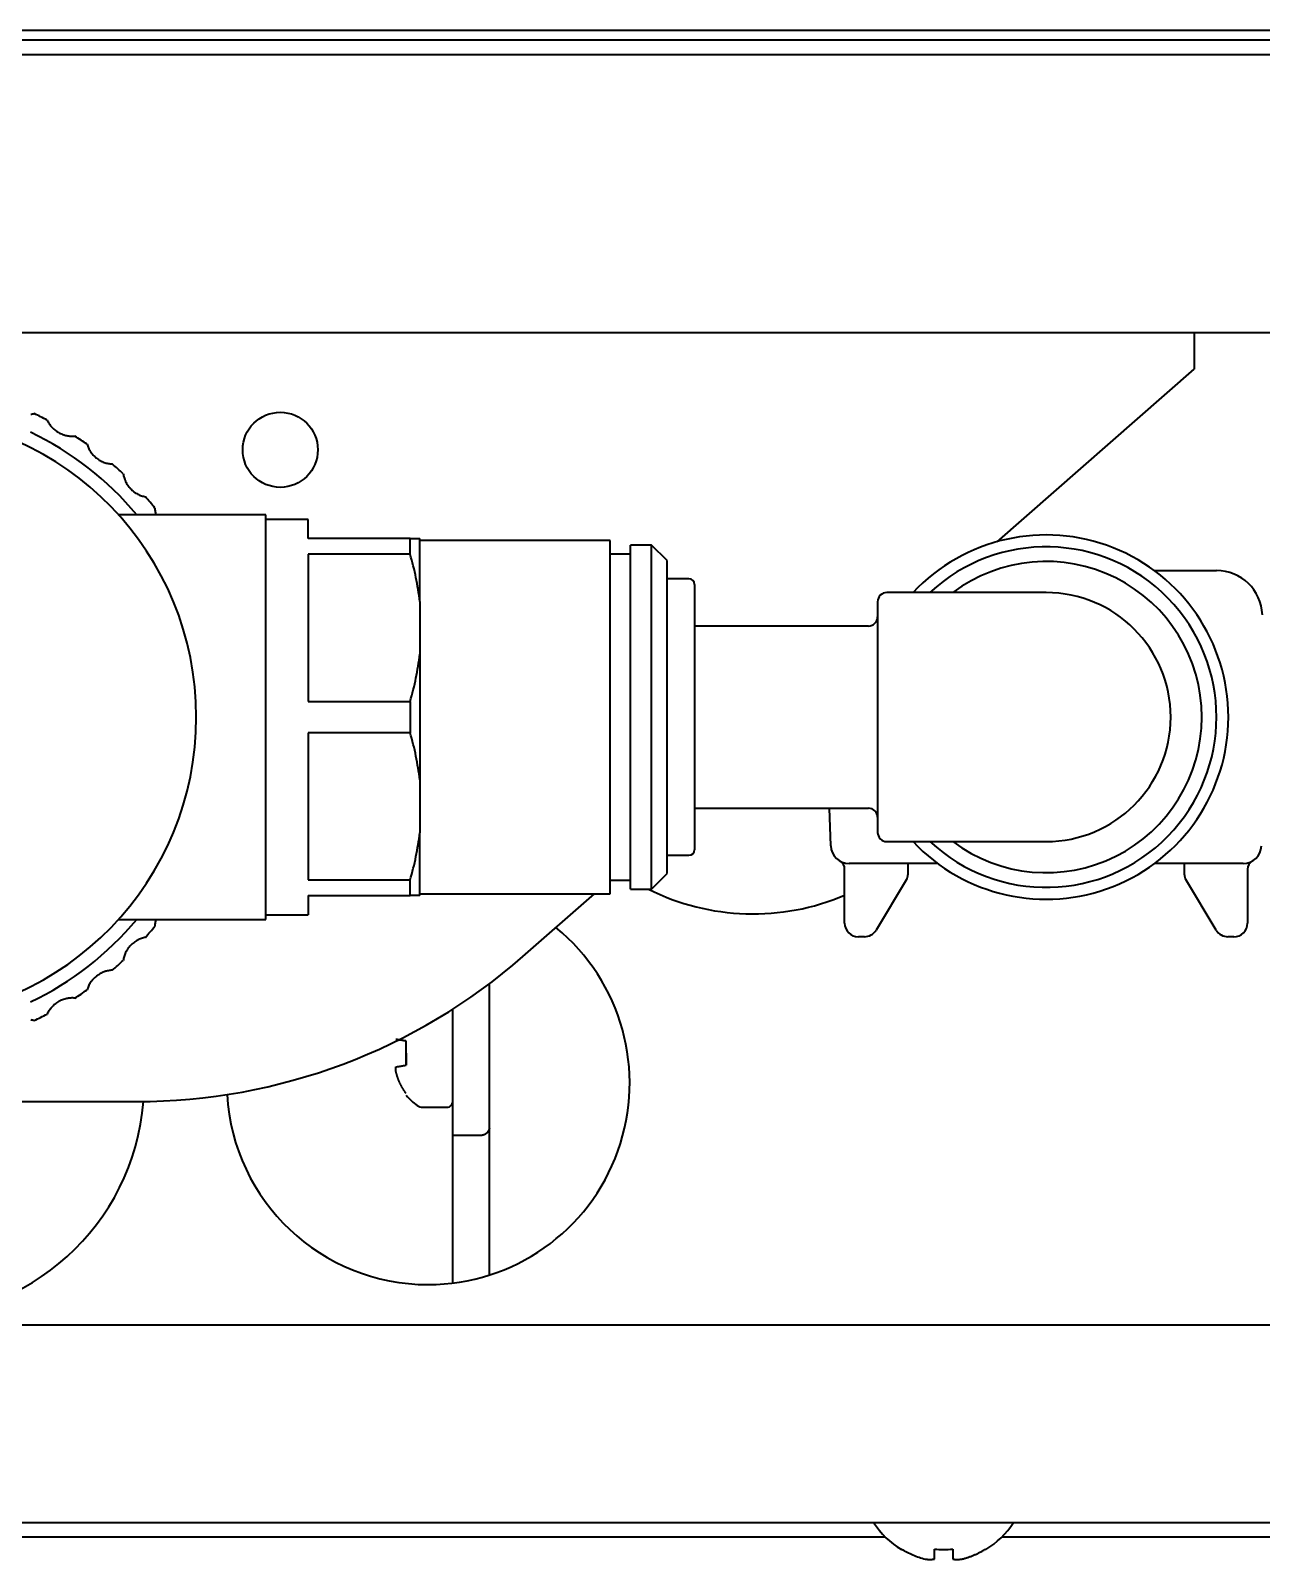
# Model space of a CAD drawing. Extents: x 6569 to 10251, y -294 to 3100.
# Drawn here: x 8667.1 to 8734.3, y 2167.1 to 2250.6 of the extents above; entities that cross this region are included whole.
import ezdxf

# ---------------------------------------------------------------- set-up
doc = ezdxf.new("R2010")
doc.units = 0
doc.header["$LTSCALE"] = 5
doc.layers.add('1', color=7, linetype='CONTINUOUS', true_color=0xffffff)

msp = doc.modelspace()

# ---------------------------------------------------------------- linework, layer by layer
at = {"layer": '1', "color": 7, "linetype": 'Continuous', "lineweight": 35}
for p, q in [((9068.564, 2250.626), (8537.564, 2250.626)), ((8558.864, 2250.126), (8821.064, 2250.126)), ((8558.864, 2249.326), (8821.064, 2249.326)), ((8557.864, 2234.126), (8823.064, 2234.126)), ((8730.644, 2234.126), (8730.644, 2232.126)), ((8719.884, 2222.708), (8730.644, 2232.126)), ((8679.964, 2224.176), (8671.918, 2224.176)), ((8679.964, 2202.076), (8679.964, 2224.176)), ((8682.264, 2223.926), (8679.964, 2223.926)), ((8682.264, 2222.876), (8682.264, 2223.926)), ((8687.84, 2222.876), (8682.264, 2222.876)), ((8687.84, 2222.024), (8687.84, 2222.876)), ((8688.364, 2219.443), (8688.364, 2222.876)), ((8698.764, 2222.776), (8688.364, 2222.776)), ((8698.764, 2213.126), (8698.764, 2222.776)), ((8699.864, 2213.126), (8699.864, 2222.526)), ((8701.014, 2222.526), (8699.864, 2222.526)), ((8701.014, 2213.126), (8701.014, 2222.526)), ((8701.864, 2221.676), (8701.014, 2222.526)), ((8682.264, 2222.024), (8682.264, 2213.978)), ((8687.84, 2222.024), (8682.264, 2222.024)), ((8699.864, 2222.026), (8698.764, 2222.026)), ((8701.864, 2213.126), (8701.864, 2221.676)), ((8703.064, 2220.676), (8701.864, 2220.676)), ((8728.481, 2221.126), (8731.871, 2221.126)), ((8703.364, 2220.376), (8703.364, 2205.876)), ((8722.564, 2219.926), (8713.864, 2219.926)), ((8688.364, 2219.443), (8688.364, 2216.559)), ((8713.364, 2219.426), (8713.364, 2206.826)), ((8712.864, 2218.101), (8703.364, 2218.101)), ((8688.364, 2216.559), (8688.364, 2209.693)), ((8682.264, 2213.978), (8687.84, 2213.978)), ((8687.84, 2213.978), (8687.84, 2212.274)), ((8698.764, 2203.476), (8698.764, 2213.126)), ((8699.864, 2203.726), (8699.864, 2213.126)), ((8701.014, 2203.726), (8701.014, 2213.126)), ((8701.864, 2204.576), (8701.864, 2213.126)), ((8732.566, 2213.126), (8732.514, 2213.126)), ((8682.264, 2212.274), (8682.264, 2204.228)), ((8687.84, 2212.274), (8682.264, 2212.274)), ((8688.364, 2209.693), (8688.364, 2206.809)), ((8703.364, 2208.151), (8712.864, 2208.151)), ((8710.81, 2206.091), (8710.738, 2208.151)), ((8688.364, 2203.376), (8688.364, 2206.809)), ((8701.864, 2205.576), (8703.064, 2205.576)), ((8713.864, 2206.326), (8722.567, 2206.326)), ((8711.564, 2201.876), (8711.564, 2204.824)), ((8712.809, 2205.126), (8711.809, 2205.126)), ((8716.648, 2205.126), (8712.809, 2205.126)), ((8715.014, 2205.126), (8715.014, 2204.979)), ((8715.014, 2204.979), (8715.014, 2204.515)), ((8732.32, 2205.126), (8728.48, 2205.126)), ((8730.114, 2204.979), (8730.114, 2205.126)), ((8730.114, 2204.515), (8730.114, 2204.979)), ((8733.319, 2205.126), (8732.32, 2205.126)), ((8733.564, 2204.824), (8733.564, 2201.876)), ((8682.264, 2204.228), (8687.84, 2204.228)), ((8687.84, 2203.376), (8687.84, 2204.228)), ((8698.764, 2204.226), (8699.864, 2204.226)), ((8698.765, 2204.223), (8698.769, 2204.226)), ((8701.014, 2203.726), (8701.864, 2204.576)), ((8714.943, 2204.257), (8713.283, 2201.49)), ((8731.846, 2201.49), (8730.186, 2204.257)), ((8682.264, 2203.376), (8682.264, 2202.326)), ((8682.264, 2203.376), (8687.84, 2203.376)), ((8688.364, 2203.476), (8698.764, 2203.476)), ((8693.994, 2200.047), (8697.912, 2203.476)), ((8699.864, 2203.726), (8701.014, 2203.726)), ((8679.964, 2202.326), (8682.264, 2202.326)), ((8671.918, 2202.076), (8679.964, 2202.076)), ((8712.64, 2201.126), (8712.314, 2201.126)), ((8732.814, 2201.126), (8732.489, 2201.126)), ((8692.164, 2190.831), (8692.164, 2198.561)), ((8690.164, 2190.861), (8690.164, 2197.171)), ((8687.064, 2193.771), (8687.064, 2194.021)), ((8653.996, 2192.126), (8672.918, 2192.126)), ((8688.513, 2191.821), (8689.864, 2191.821)), ((8690.164, 2190.271), (8690.164, 2190.861)), ((8692.164, 2190.436), (8692.164, 2190.831)), ((8691.664, 2190.271), (8690.164, 2190.271)), ((8690.164, 2182.265), (8690.164, 2190.271)), ((8692.164, 2190.088), (8692.164, 2190.436)), ((8692.164, 2182.645), (8692.164, 2190.088)), ((8607.764, 2179.926), (8779.062, 2179.926)), ((8606.764, 2169.126), (9048.164, 2169.126)), ((8713.801, 2168.326), (8606.764, 2168.326)), ((8952.282, 2168.326), (8720.137, 2168.326)), ((8714.664, 2167.648), (8714.664, 2167.681)), ((8719.264, 2167.681), (8719.264, 2167.648))]:
    msp.add_line(p, q, dxfattribs=at)
msp.add_circle((8680.746, 2227.726), 2.05, dxfattribs=at)
for centre, radius, start, end in [((8659.664, 2213.126), 16.5, 183.4746, 176.5254), ((8659.664, 2213.126), 18.25, 62.73725, 65.26274), ((8659.664, 2213.126), 17.25, 39.83061, 64.41186), ((8659.664, 2213.126), 18.25, 54.73726, 57.26274), ((8659.664, 2213.126), 18.25, 46.73725, 49.26275), ((8659.664, 2213.126), 18.25, 38.73726, 41.26275), ((8722.564, 2213.126), 9.95, 0, 136.88998), ((8722.564, 2213.126), 9.3, 226.99123, 133.00875), ((8722.564, 2213.126), 8.5, 0, 126.87186), ((8703.064, 2220.376), 0.3, 0, 90), ((8731.871, 2218.626), 2.5, 2, 90), ((8713.864, 2219.426), 0.5, 90, 180), ((8722.564, 2213.126), 6.8, 270.00003, 90), ((8712.864, 2218.601), 0.5, 270, 0), ((8722.564, 2213.126), 9.95, 223.11002, 0), ((8722.564, 2213.126), 8.5, 233.12814, 0), ((8712.864, 2207.651), 0.5, 0, 90), ((8713.864, 2206.826), 0.5, 180, 270), ((8703.064, 2205.876), 0.3, 270, 0), ((8711.809, 2206.126), 1, 182, 270), ((8733.319, 2206.126), 1, 270, 358), ((8711.064, 2204.824), 0.5, 0, 60.21787), ((8734.064, 2204.824), 0.5, 119.78213, 180), ((8714.514, 2204.515), 0.5, 329.03624, 0), ((8730.614, 2204.515), 0.5, 180, 210.96376), ((8706.564, 2215.126), 12.75, 243.39373, 293.08499), ((8659.664, 2213.126), 17.25, 295.58813, 320.16938), ((8659.664, 2213.126), 18.25, 318.73725, 321.26274), ((8688.825, 2193.126), 11, 270, 50.63623), ((8712.314, 2201.876), 0.75, 180, 270), ((8712.64, 2201.876), 0.75, 270, 329.03624), ((8732.489, 2201.876), 0.75, 210.96376, 270), ((8732.814, 2201.876), 0.75, 270, 0), ((8659.664, 2213.126), 18.25, 310.73725, 313.26275), ((8672.918, 2224.126), 32, 270, 311.1948), ((8659.664, 2213.126), 18.25, 302.73726, 305.26274), ((8659.664, 2213.126), 18.25, 294.73726, 297.26275), ((8660.564, 2193.126), 12.75, 181.78872, 355.50562), ((8688.825, 2193.126), 11, 183.22315, 270), ((8689.941, 2194.373), 3, 219.46274, 235.18434), ((8688.513, 2192.321), 0.5, 235.1836, 252.59224), ((8688.513, 2192.321), 0.5, 252.59224, 270), ((8689.864, 2192.121), 0.3, 270, 315), ((8689.864, 2192.121), 0.3, 315, 0), ((8717.163, 2171.746), 4.8, 213.08197, 238.62729), ((8716.765, 2171.746), 4.8, 301.37271, 326.91803)]:
    msp.add_arc(centre, radius, start, end, dxfattribs=at)
for points in [[(8667.119, 2229.669), (8667.181, 2229.676), (8667.242, 2229.687), (8667.301, 2229.701)], [(8667.301, 2196.551), (8667.243, 2196.565), (8667.182, 2196.576), (8667.12, 2196.583)], [(8687.624, 2194.771), (8687.624, 2194.993), (8687.624, 2195.216), (8687.623, 2195.429)], [(8687.623, 2194.112), (8687.624, 2194.325), (8687.624, 2194.548), (8687.624, 2194.771)], [(8687.624, 2194.771), (8687.624, 2194.548), (8687.624, 2194.325), (8687.623, 2194.112)], [(8692.164, 2190.695), (8692.164, 2190.657), (8692.152, 2190.581), (8692.1, 2190.478), (8692.048, 2190.421), (8692.018, 2190.395)], [(8716.464, 2167.13), (8716.464, 2167.144), (8716.464, 2167.174), (8716.464, 2167.225), (8716.464, 2167.281), (8716.464, 2167.342), (8716.464, 2167.408), (8716.464, 2167.483), (8716.464, 2167.57), (8716.464, 2167.642), (8716.464, 2167.681)], [(8716.464, 2167.681), (8716.631, 2167.659), (8716.964, 2167.637), (8717.298, 2167.659), (8717.464, 2167.681)], [(8717.964, 2167.13), (8718.019, 2167.144), (8718.127, 2167.174), (8718.288, 2167.225), (8718.447, 2167.281), (8718.603, 2167.342), (8718.754, 2167.408), (8718.911, 2167.483), (8719.077, 2167.57), (8719.2, 2167.642), (8719.264, 2167.681)], [(8715.964, 2167.13), (8715.988, 2167.127), (8716.036, 2167.122), (8716.107, 2167.117), (8716.178, 2167.114), (8716.25, 2167.114), (8716.321, 2167.117), (8716.393, 2167.122), (8716.44, 2167.127), (8716.464, 2167.13)], [(8717.464, 2167.13), (8717.49, 2167.127), (8717.542, 2167.121), (8717.615, 2167.116), (8717.687, 2167.114), (8717.757, 2167.114), (8717.826, 2167.117), (8717.895, 2167.122), (8717.941, 2167.127), (8717.964, 2167.13)]]:
    msp.add_open_spline(points, degree=3, dxfattribs=at)
for points, degree, knots in [([(8668.024, 2229.349), (8668.053, 2229.285), (8668.088, 2229.221), (8668.147, 2229.128), (8668.169, 2229.098), (8668.203, 2229.052), (8668.215, 2229.037), (8668.24, 2229.007), (8668.252, 2228.992), (8668.317, 2228.919), (8668.374, 2228.864), (8668.467, 2228.787), (8668.499, 2228.762), (8668.55, 2228.727), (8668.568, 2228.715), (8668.603, 2228.693), (8668.62, 2228.682), (8668.709, 2228.631), (8668.783, 2228.596), (8668.879, 2228.56), (8668.898, 2228.553), (8668.937, 2228.54), (8668.994, 2228.522), (8669.052, 2228.508), (8669.128, 2228.493), (8669.167, 2228.486), (8669.243, 2228.477), (8669.28, 2228.474), (8669.391, 2228.468), (8669.463, 2228.47), (8669.534, 2228.477)], 3, [0, 0, 0, 0, 0.125, 0.125, 0.1875, 0.1875, 0.21875, 0.21875, 0.25, 0.25, 0.375, 0.375, 0.4375, 0.4375, 0.46875, 0.46875, 0.5, 0.5, 0.625, 0.625, 0.65625, 0.65625, 0.6875, 0.75, 0.75, 0.8125, 0.8125, 0.875, 0.875, 1, 1, 1, 1]), ([(8670.201, 2228.027), (8670.221, 2227.96), (8670.246, 2227.892), (8670.292, 2227.792), (8670.309, 2227.759), (8670.337, 2227.709), (8670.346, 2227.692), (8670.366, 2227.659), (8670.377, 2227.642), (8670.431, 2227.561), (8670.479, 2227.498), (8670.561, 2227.409), (8670.59, 2227.38), (8670.635, 2227.338), (8670.651, 2227.324), (8670.682, 2227.297), (8670.698, 2227.284), (8670.779, 2227.221), (8670.847, 2227.176), (8670.937, 2227.127), (8670.955, 2227.118), (8670.992, 2227.1), (8671.046, 2227.074), (8671.101, 2227.052), (8671.175, 2227.026), (8671.212, 2227.015), (8671.286, 2226.995), (8671.323, 2226.986), (8671.432, 2226.965), (8671.504, 2226.957), (8671.574, 2226.954)], 3, [0, 0, 0, 0, 0.125, 0.125, 0.1875, 0.1875, 0.21875, 0.21875, 0.25, 0.25, 0.375, 0.375, 0.4375, 0.4375, 0.46875, 0.46875, 0.5, 0.5, 0.625, 0.625, 0.65625, 0.65625, 0.6875, 0.75, 0.75, 0.8125, 0.8125, 0.875, 0.875, 1, 1, 1, 1]), ([(8672.172, 2226.416), (8672.182, 2226.346), (8672.198, 2226.276), (8672.23, 2226.17), (8672.242, 2226.135), (8672.262, 2226.081), (8672.269, 2226.064), (8672.285, 2226.028), (8672.293, 2226.01), (8672.335, 2225.922), (8672.374, 2225.853), (8672.443, 2225.754), (8672.467, 2225.721), (8672.506, 2225.673), (8672.52, 2225.657), (8672.547, 2225.626), (8672.561, 2225.611), (8672.633, 2225.537), (8672.694, 2225.483), (8672.776, 2225.422), (8672.793, 2225.41), (8672.826, 2225.387), (8672.877, 2225.354), (8672.928, 2225.325), (8672.997, 2225.289), (8673.032, 2225.272), (8673.103, 2225.242), (8673.138, 2225.229), (8673.243, 2225.193), (8673.313, 2225.175), (8673.383, 2225.162)], 3, [0, 0, 0, 0, 0.125, 0.125, 0.1875, 0.1875, 0.21875, 0.21875, 0.25, 0.25, 0.375, 0.375, 0.4375, 0.4375, 0.46875, 0.46875, 0.5, 0.5, 0.625, 0.625, 0.65625, 0.65625, 0.6875, 0.75, 0.75, 0.8125, 0.8125, 0.875, 0.875, 1, 1, 1, 1]), ([(8673.9, 2224.546), (8673.9, 2224.475), (8673.906, 2224.404), (8673.923, 2224.294), (8673.93, 2224.258), (8673.942, 2224.206), (8673.945, 2224.191), (8673.949, 2224.176)], 3, [0, 0, 0, 0, 0.588711, 0.588711, 0.883067, 0.883067, 1, 1, 1, 1]), ([(8687.84, 2222.876), (8687.961, 2222.876), (8688.068, 2222.876), (8688.245, 2222.876), (8688.315, 2222.876), (8688.364, 2222.876)], 3, [0, 0, 0, 0, 0.5, 0.5, 1, 1, 1, 1]), ([(8688.364, 2219.443), (8688.315, 2219.879), (8688.245, 2220.312), (8688.068, 2221.172), (8687.961, 2221.599), (8687.84, 2222.024)], 3, [0, 0, 0, 0, 0.5, 0.5, 1, 1, 1, 1]), ([(8687.84, 2213.978), (8687.961, 2214.403), (8688.068, 2214.83), (8688.245, 2215.69), (8688.315, 2216.123), (8688.364, 2216.559)], 3, [0, 0, 0, 0, 0.5, 0.5, 1, 1, 1, 1]), ([(8688.364, 2209.693), (8688.315, 2210.129), (8688.245, 2210.562), (8688.068, 2211.422), (8687.961, 2211.849), (8687.84, 2212.274)], 3, [0, 0, 0, 0, 0.5, 0.5, 1, 1, 1, 1]), ([(8687.84, 2204.228), (8687.961, 2204.653), (8688.068, 2205.08), (8688.245, 2205.94), (8688.315, 2206.373), (8688.364, 2206.809)], 3, [0, 0, 0, 0, 0.5, 0.5, 1, 1, 1, 1]), ([(8733.674, 2205.133), (8733.68, 2205.143), (8733.701, 2205.17), (8733.737, 2205.204), (8733.772, 2205.23), (8733.792, 2205.244), (8733.8, 2205.249), (8733.804, 2205.251), (8733.807, 2205.253), (8733.808, 2205.254), (8733.809, 2205.254), (8733.809, 2205.254)], 3, [0, 0, 0, 0, 0.157524, 0.457845, 0.6638, 0.746179, 0.786333, 0.817878, 0.862357, 0.947583, 1, 1, 1, 1]), ([(8688.364, 2203.376), (8688.315, 2203.376), (8688.245, 2203.376), (8688.068, 2203.376), (8687.961, 2203.376), (8687.84, 2203.376)], 3, [0, 0, 0, 0, 0.5, 0.5, 1, 1, 1, 1]), ([(8673.949, 2202.076), (8673.945, 2202.062), (8673.942, 2202.047), (8673.93, 2201.996), (8673.923, 2201.959), (8673.906, 2201.849), (8673.9, 2201.777), (8673.9, 2201.706)], 3, [0, 0, 0, 0, 0.113085, 0.113085, 0.408723, 0.408723, 1, 1, 1, 1]), ([(8673.383, 2201.09), (8673.313, 2201.077), (8673.244, 2201.059), (8673.139, 2201.024), (8673.104, 2201.01), (8673.051, 2200.988), (8673.034, 2200.98), (8672.999, 2200.964), (8672.981, 2200.955), (8672.895, 2200.91), (8672.828, 2200.868), (8672.73, 2200.796), (8672.698, 2200.771), (8672.652, 2200.73), (8672.636, 2200.716), (8672.606, 2200.687), (8672.592, 2200.673), (8672.52, 2200.599), (8672.468, 2200.536), (8672.41, 2200.452), (8672.399, 2200.434), (8672.377, 2200.4), (8672.346, 2200.349), (8672.319, 2200.296), (8672.285, 2200.226), (8672.27, 2200.19), (8672.242, 2200.119), (8672.23, 2200.083), (8672.198, 2199.976), (8672.182, 2199.906), (8672.172, 2199.836)], 3, [0, 0, 0, 0, 0.125, 0.125, 0.1875, 0.1875, 0.21875, 0.21875, 0.25, 0.25, 0.375, 0.375, 0.4375, 0.4375, 0.46875, 0.46875, 0.5, 0.5, 0.625, 0.625, 0.65625, 0.65625, 0.6875, 0.75, 0.75, 0.8125, 0.8125, 0.875, 0.875, 1, 1, 1, 1]), ([(8671.574, 2199.298), (8671.504, 2199.295), (8671.432, 2199.287), (8671.324, 2199.266), (8671.287, 2199.258), (8671.232, 2199.243), (8671.213, 2199.238), (8671.176, 2199.226), (8671.158, 2199.22), (8671.066, 2199.188), (8670.993, 2199.156), (8670.887, 2199.098), (8670.852, 2199.077), (8670.8, 2199.043), (8670.783, 2199.031), (8670.749, 2199.007), (8670.733, 2198.995), (8670.652, 2198.932), (8670.592, 2198.876), (8670.522, 2198.801), (8670.509, 2198.786), (8670.482, 2198.755), (8670.444, 2198.708), (8670.41, 2198.66), (8670.367, 2198.595), (8670.347, 2198.562), (8670.309, 2198.495), (8670.292, 2198.461), (8670.246, 2198.36), (8670.221, 2198.293), (8670.201, 2198.225)], 3, [0, 0, 0, 0, 0.125, 0.125, 0.1875, 0.1875, 0.21875, 0.21875, 0.25, 0.25, 0.375, 0.375, 0.4375, 0.4375, 0.46875, 0.46875, 0.5, 0.5, 0.625, 0.625, 0.65625, 0.65625, 0.6875, 0.75, 0.75, 0.8125, 0.8125, 0.875, 0.875, 1, 1, 1, 1]), ([(8669.534, 2197.775), (8669.463, 2197.782), (8669.392, 2197.784), (8669.281, 2197.778), (8669.244, 2197.775), (8669.187, 2197.768), (8669.168, 2197.766), (8669.13, 2197.759), (8669.111, 2197.756), (8669.015, 2197.737), (8668.939, 2197.715), (8668.826, 2197.673), (8668.788, 2197.657), (8668.732, 2197.63), (8668.713, 2197.621), (8668.676, 2197.602), (8668.658, 2197.592), (8668.569, 2197.541), (8668.502, 2197.494), (8668.423, 2197.429), (8668.407, 2197.416), (8668.377, 2197.389), (8668.333, 2197.348), (8668.292, 2197.305), (8668.24, 2197.247), (8668.216, 2197.217), (8668.169, 2197.156), (8668.148, 2197.125), (8668.088, 2197.031), (8668.053, 2196.968), (8668.024, 2196.903)], 3, [0, 0, 0, 0, 0.125, 0.125, 0.1875, 0.1875, 0.21875, 0.21875, 0.25, 0.25, 0.375, 0.375, 0.4375, 0.4375, 0.46875, 0.46875, 0.5, 0.5, 0.625, 0.625, 0.65625, 0.65625, 0.6875, 0.75, 0.75, 0.8125, 0.8125, 0.875, 0.875, 1, 1, 1, 1]), ([(8687.623, 2195.429), (8687.379, 2195.469), (8687.125, 2195.511), (8687.064, 2195.521)], 2, [0, 0, 0, 0.571429, 1, 1, 1]), ([(8687.064, 2194.021), (8687.12, 2194.03), (8687.367, 2194.07), (8687.623, 2194.112)], 2, [0, 0, 0, 0.4, 1, 1, 1]), ([(8687.623, 2192.564), (8687.379, 2192.886), (8687.224, 2193.265), (8687.125, 2193.508), (8687.064, 2193.771)], 2, [0, 0, 0, 0.571429, 0.571429, 1, 1, 1]), ([(8692.018, 2190.395), (8692.015, 2190.393), (8692.011, 2190.389), (8692.003, 2190.383), (8691.996, 2190.377), (8691.988, 2190.372), (8691.98, 2190.366), (8691.972, 2190.361), (8691.964, 2190.356), (8691.956, 2190.35), (8691.948, 2190.346), (8691.939, 2190.341), (8691.931, 2190.336), (8691.922, 2190.332), (8691.914, 2190.327), (8691.905, 2190.323), (8691.896, 2190.319), (8691.887, 2190.316), (8691.879, 2190.312), (8691.87, 2190.308), (8691.861, 2190.305), (8691.851, 2190.302), (8691.842, 2190.299), (8691.833, 2190.296), (8691.824, 2190.293), (8691.815, 2190.291), (8691.805, 2190.288), (8691.796, 2190.286), (8691.787, 2190.284), (8691.777, 2190.282), (8691.768, 2190.28), (8691.759, 2190.278), (8691.749, 2190.277), (8691.74, 2190.276), (8691.73, 2190.274), (8691.721, 2190.273), (8691.711, 2190.272), (8691.702, 2190.272), (8691.693, 2190.271), (8691.683, 2190.271), (8691.674, 2190.271), (8691.667, 2190.271), (8691.664, 2190.271)], 3, [0, 0, 0, 0, 0.027487, 0.05482, 0.082, 0.10903, 0.135911, 0.162645, 0.189233, 0.215679, 0.241983, 0.268147, 0.294175, 0.320067, 0.345826, 0.371455, 0.396954, 0.422328, 0.447577, 0.472705, 0.497713, 0.522604, 0.547381, 0.572046, 0.596602, 0.62105, 0.645395, 0.669639, 0.693784, 0.717833, 0.741789, 0.765654, 0.789433, 0.813126, 0.836739, 0.860273, 0.883731, 0.907117, 0.930434, 0.953685, 0.976872, 1, 1, 1, 1]), ([(8714.664, 2167.681), (8714.867, 2167.557), (8715.077, 2167.449), (8715.402, 2167.311), (8715.512, 2167.269), (8715.736, 2167.193), (8715.849, 2167.16), (8715.964, 2167.13)], 3, [0, 0, 0, 0, 0.5, 0.5, 0.75, 0.75, 1, 1, 1, 1]), ([(8717.464, 2167.681), (8717.464, 2167.557), (8717.464, 2167.449), (8717.464, 2167.311), (8717.464, 2167.269), (8717.464, 2167.193), (8717.464, 2167.16), (8717.464, 2167.13)], 3, [0, 0, 0, 0, 0.5, 0.5, 0.75, 0.75, 1, 1, 1, 1])]:
    msp.add_open_spline(points, degree=degree, knots=knots, dxfattribs=at)

doc.saveas('drawing.dxf')
